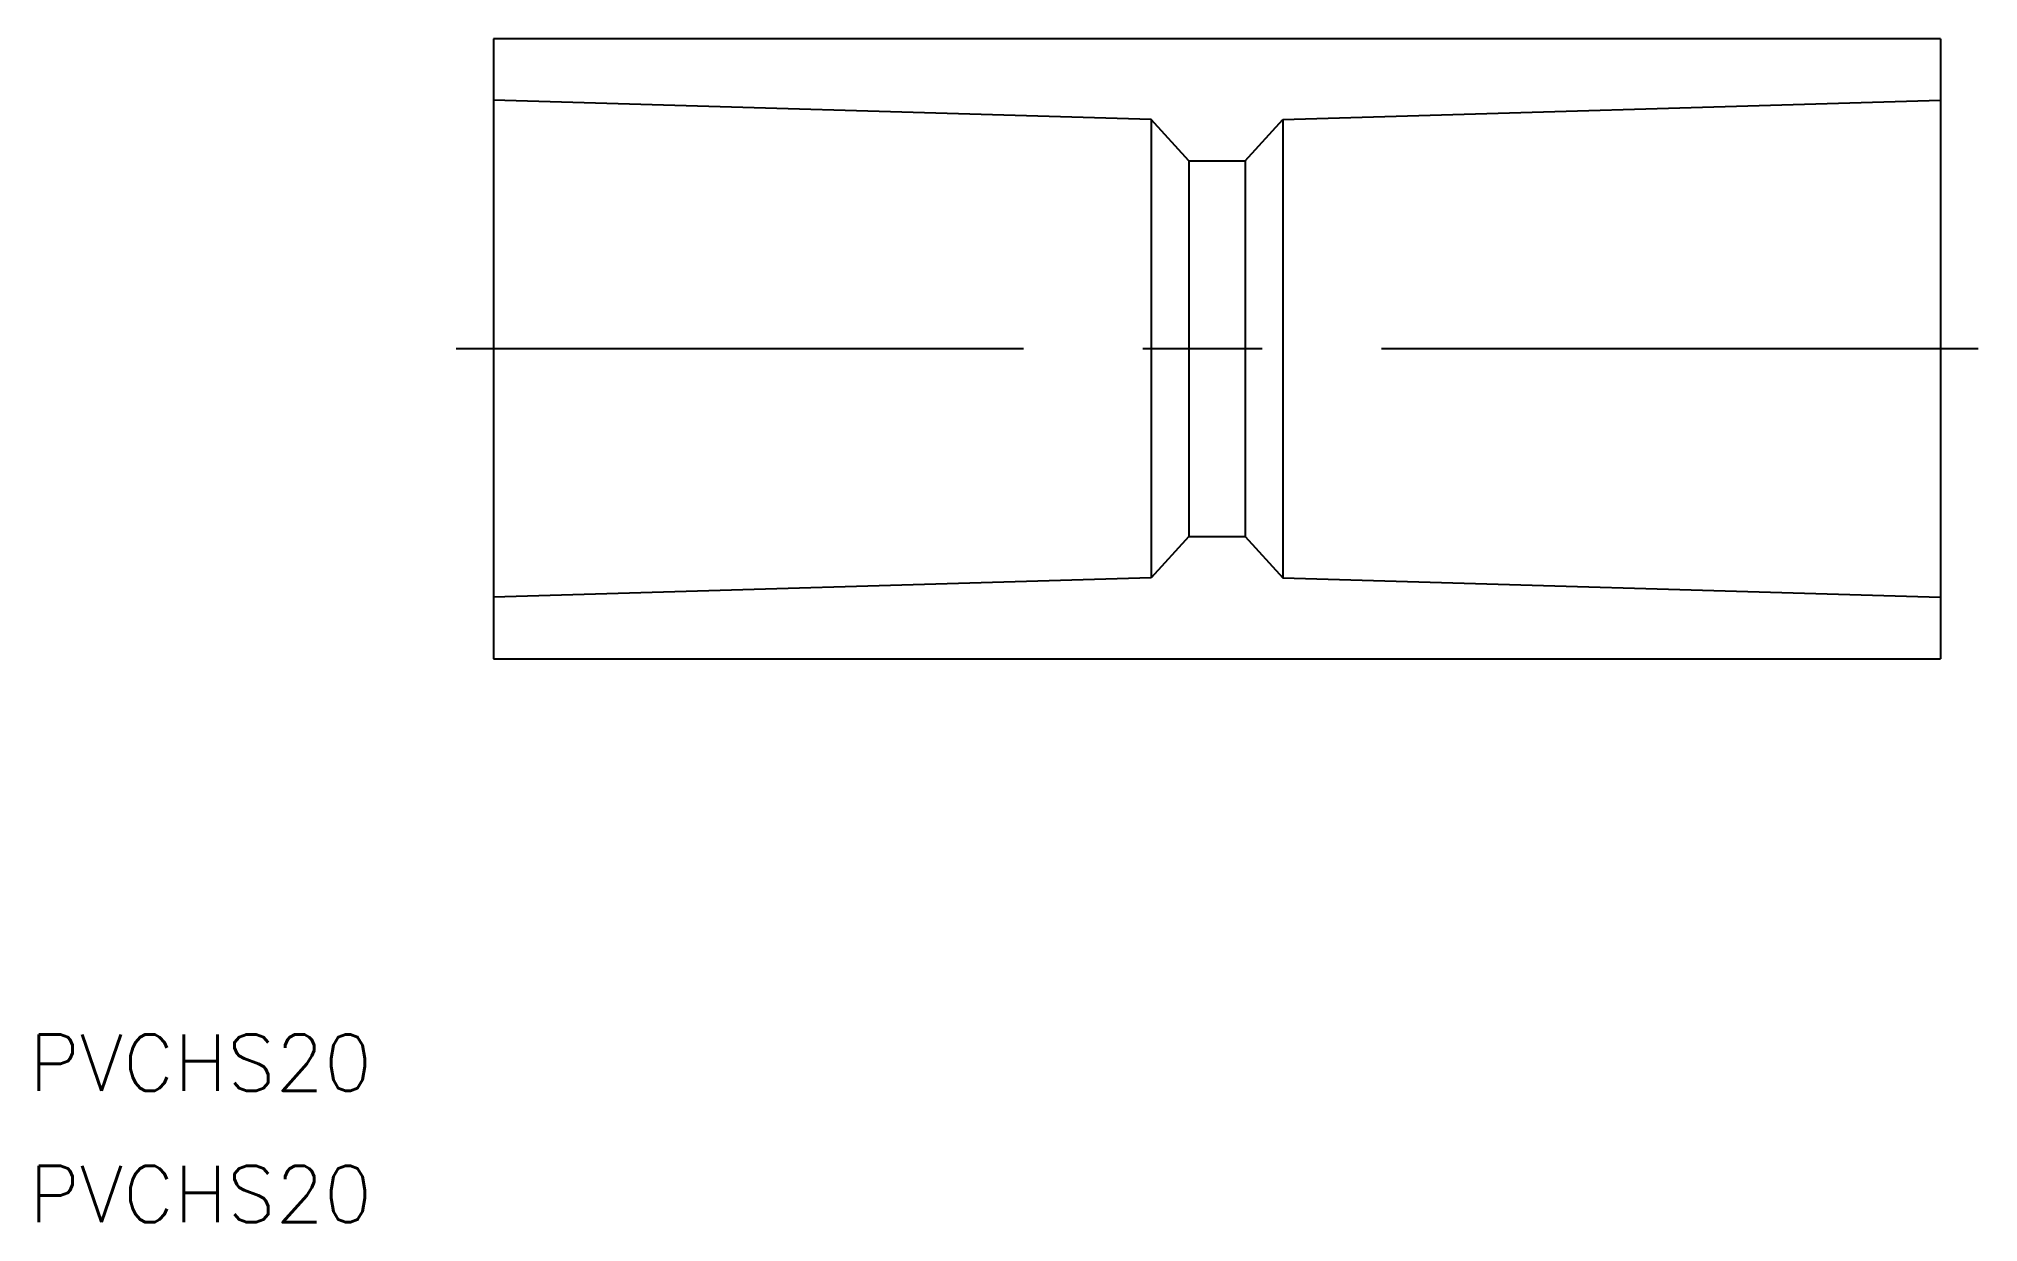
# Model space of a CAD drawing. Extents: x -24 to 79, y -46 to 16.
import ezdxf

# ---------------------------------------------------------------- set-up
doc = ezdxf.new("R2010")
doc.units = 0
doc.linetypes.add('CENTER', pattern=[50.8, 31.75, -6.35, 6.35, -6.35])
doc.layers.get('0').update_dxf_attribs({"linetype": 'CONTINUOUS'})
doc.layers.add('CENTER', color=1, linetype='CENTER')
doc.styles.get("Standard").update_dxf_attribs({"font": 'txt.shx', "height": 3, "bigfont": 'bigfont.shx'})

msp = doc.modelspace()

# ---------------------------------------------------------------- linework, layer by layer
at = {"color": 7, "linetype": 'CONTINUOUS'}
for p, q in [((77, 16.5), (0, 16.5)), ((0, 16.5), (0, -16.5)), ((77, 16.5), (77, -16.5)), ((35, 12.2), (0, 13.23)), ((42, 12.2), (77, 13.23)), ((35, 12.2), (35, -12.2)), ((37, 10), (35, 12.2)), ((40, 10), (42, 12.2)), ((42, 12.2), (42, -12.2)), ((37, 10), (37, -10)), ((37, 10), (40, 10)), ((40, 10), (40, -10)), ((37, -10), (35, -12.2)), ((37, -10), (40, -10)), ((40, -10), (42, -12.2)), ((35, -12.2), (0, -13.22)), ((42, -12.2), (77, -13.22)), ((0, -16.5), (77, -16.5))]:
    msp.add_line(p, q, dxfattribs=at)
at = {"layer": 'CENTER', "color": 1, "linetype": 'CENTER'}
msp.add_line((79, 0), (-2, 0), dxfattribs=at)

# ---------------------------------------------------------------- texts
at = {"color": 7, "linetype": 'CONTINUOUS'}
for p in [(-24.72, -39.5), (-24.72, -46.5)]:
    msp.add_text('PVCHS20', height=3, dxfattribs=at).set_placement(p)

doc.saveas('drawing.dxf')
